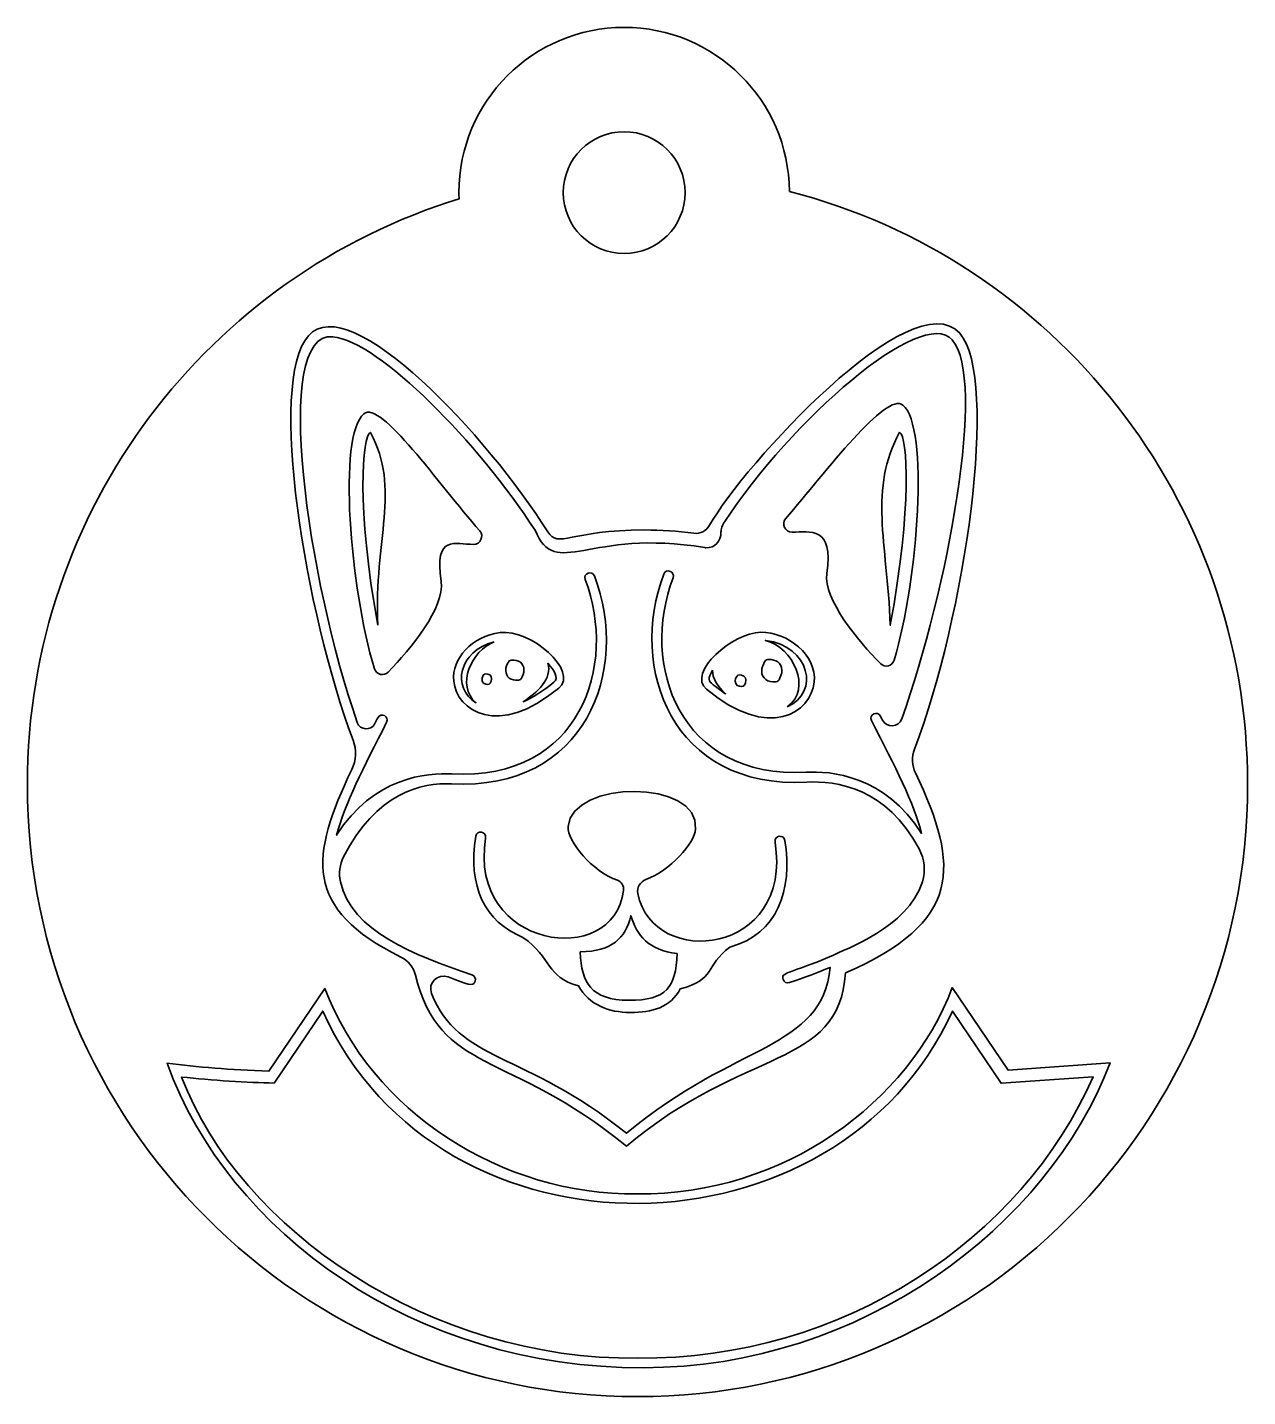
# Model space of a CAD drawing. Header units: inches. Extents: x 14.83 to 18.33, y -8.78 to -4.86.
import ezdxf

# ---------------------------------------------------------------- set-up
doc = ezdxf.new("R2010")
doc.units = ezdxf.units.IN
doc.header["$MEASUREMENT"] = 0
doc.layers.add('_U+0421_U+043B_U+043E_U+0439 1', color=7, linetype='Continuous')

msp = doc.modelspace()

# ---------------------------------------------------------------- linework, layer by layer
at = {"layer": '_U+0421_U+043B_U+043E_U+0439 1', "color": 242, "lineweight": 35, "true_color": 0xc1272d}
for points, knots in [([(17.019, -5.3264), (17.0171, -5.0663), (16.8057, -4.8558), (16.5451, -4.8558), (16.2833, -4.8558), (16.0711, -5.0681), (16.0711, -5.3299), (16.0711, -5.3358), (16.0714, -5.3418), (16.0717, -5.3478), (15.3549, -5.5675), (14.8333, -6.2365), (14.8333, -7.0278), (14.8333, -7.9978), (15.6168, -8.784), (16.5833, -8.784), (17.5499, -8.784), (18.3333, -7.9978), (18.3333, -7.0278), (18.3333, -6.2087), (17.7747, -5.5207), (17.019, -5.3264)], [0, 0, 0, 0, 1, 1, 1, 2, 2, 2, 3, 3, 3, 4, 4, 4, 5, 5, 5, 6, 6, 6, 7, 7, 7, 7]), ([(16.5451, -5.5046), (16.4486, -5.5046), (16.3704, -5.4264), (16.3704, -5.3299), (16.3704, -5.2333), (16.4486, -5.1551), (16.5451, -5.1551), (16.6417, -5.1551), (16.7199, -5.2333), (16.7199, -5.3299), (16.7199, -5.4264), (16.6417, -5.5046), (16.5451, -5.5046)], [0, 0, 0, 0, 1, 1, 1, 2, 2, 2, 3, 3, 3, 4, 4, 4, 4])]:
    msp.add_open_spline(points, degree=3, knots=knots, dxfattribs=at)
at = {"layer": '_U+0421_U+043B_U+043E_U+0439 1', "color": 7, "lineweight": 35, "true_color": 0xffffff}
for points, knots in [([(17.3778, -6.9263), (17.5221, -6.5482), (17.6228, -5.8646), (17.5075, -5.7335), (17.3725, -5.5801), (16.885, -6.1143), (16.7902, -6.2839), (16.7811, -6.3002), (16.7632, -6.3098), (16.7447, -6.3072), (16.6986, -6.301), (16.6513, -6.2977), (16.6032, -6.2977), (16.3899, -6.2977), (16.3566, -6.3516), (16.326, -6.303), (16.1559, -6.0322), (15.7593, -5.6041), (15.6392, -5.7406), (15.5214, -5.8746), (15.6309, -6.5369), (15.7675, -6.9004), (15.7778, -6.928), (15.7766, -6.9586), (15.7638, -6.9851), (15.6445, -7.2333), (15.6241, -7.385), (15.9047, -7.5229), (15.9256, -7.5331), (15.9407, -7.5522), (15.9463, -7.5749), (16.0163, -7.8589), (16.2117, -7.7885), (16.552, -8.0654), (16.8898, -7.779), (17.1602, -7.8454), (17.1801, -7.5686), (17.5131, -7.4231), (17.5095, -7.2644), (17.3806, -6.9948), (17.3703, -6.9733), (17.3693, -6.9486), (17.3778, -6.9263)], [0, 0, 0, 0, 1, 1, 1, 2, 2, 2, 3, 3, 3, 4, 4, 4, 5, 5, 5, 6, 6, 6, 7, 7, 7, 8, 8, 8, 9, 9, 9, 10, 10, 10, 11, 11, 11, 12, 12, 12, 13, 13, 13, 14, 14, 14, 14]), ([(16.6588, -6.4245), (16.5565, -6.6917), (16.6812, -7.0422), (17.069, -7.0211), (17.1519, -7.0165), (17.2989, -7.0369), (17.3912, -7.2129), (17.4063, -7.2418), (17.4104, -7.2756), (17.4006, -7.3068), (17.3592, -7.4396), (17.1751, -7.5002), (17.1454, -7.5177), (17.0179, -7.5725), (16.9935, -7.5655), (17.0011, -7.5875), (17.0036, -7.5949), (17.0116, -7.5989), (17.0192, -7.5964), (17.062, -7.5817), (17.1008, -7.5672), (17.1362, -7.5526), (17.1102, -7.7918), (16.8683, -7.7641), (16.5517, -8.0284), (16.2547, -7.7906), (16.0714, -7.8249), (15.9927, -7.6274), (15.981, -7.598), (16.0103, -7.5687), (16.0398, -7.58), (16.0961, -7.6016), (16.1118, -7.6091), (16.1175, -7.5924), (16.1201, -7.585), (16.1161, -7.5769), (16.1086, -7.5743), (15.9415, -7.5171), (15.7644, -7.4494), (15.731, -7.307), (15.7254, -7.2831), (15.7292, -7.2577), (15.7403, -7.2357), (15.8323, -7.0526), (15.9655, -7.0213), (16.0496, -7.026), (16.4337, -7.0472), (16.5635, -6.7004), (16.4598, -6.4295), (16.4531, -6.4119), (16.4265, -6.422), (16.4332, -6.4397), (16.5277, -6.6867), (16.4183, -7.0178), (16.0512, -6.9975), (15.9826, -6.9938), (15.825, -7.0058), (15.7202, -7.1734), (15.7427, -7.0849), (15.7977, -6.979), (15.8638, -6.8495), (15.8724, -6.8327), (15.847, -6.8197), (15.8384, -6.8365), (15.8384, -6.8366), (15.8299, -6.8532), (15.8299, -6.8532), (15.8189, -6.8748), (15.7874, -6.8727), (15.7794, -6.8498), (15.6392, -6.4488), (15.5314, -5.7259), (15.7093, -5.7433), (15.8436, -5.7563), (16.129, -6.0502), (16.2894, -6.2984), (16.3499, -6.4425), (16.4408, -6.2917), (16.7768, -6.3484), (16.7778, -6.3485), (16.7788, -6.3486), (16.7798, -6.3487), (16.8048, -6.3506), (16.8234, -6.3295), (16.8227, -6.3044), (16.8225, -6.2951), (16.827, -6.2838), (16.8339, -6.2734), (17.0219, -5.9857), (17.3987, -5.6529), (17.4861, -5.7523), (17.5849, -5.8647), (17.4733, -6.4689), (17.3414, -6.8397), (17.3325, -6.8646), (17.2981, -6.8667), (17.2861, -6.8431), (17.2841, -6.8392), (17.2821, -6.8354), (17.2802, -6.8316), (17.2716, -6.8148), (17.2462, -6.8277), (17.2548, -6.8446), (17.3226, -6.9772), (17.3762, -7.0813), (17.3984, -7.1685), (17.2935, -7.0009), (17.1359, -6.9888), (17.0674, -6.9926), (16.7014, -7.0128), (16.5904, -6.6829), (16.6854, -6.4347), (16.6921, -6.4171), (16.6655, -6.4069), (16.6588, -6.4245)], [0, 0, 0, 0, 1, 1, 1, 2, 2, 2, 3, 3, 3, 4, 4, 4, 5, 5, 5, 6, 6, 6, 7, 7, 7, 8, 8, 8, 9, 9, 9, 10, 10, 10, 11, 11, 11, 12, 12, 12, 13, 13, 13, 14, 14, 14, 15, 15, 15, 16, 16, 16, 17, 17, 17, 18, 18, 18, 19, 19, 19, 20, 20, 20, 21, 21, 21, 22, 22, 22, 23, 23, 23, 24, 24, 24, 25, 25, 25, 26, 26, 26, 27, 27, 27, 28, 28, 28, 29, 29, 29, 30, 30, 30, 31, 31, 31, 32, 32, 32, 33, 33, 33, 34, 34, 34, 35, 35, 35, 36, 36, 36, 37, 37, 37, 38, 38, 38, 38]), ([(16.1308, -6.3003), (16.013, -6.1652), (15.8456, -5.9243), (15.7984, -5.9642), (15.7233, -6.0277), (15.7583, -6.4637), (15.8288, -6.6958), (15.8341, -6.7132), (15.8559, -6.7183), (15.8685, -6.7052), (15.9313, -6.6399), (16.0315, -6.5196), (16.0202, -6.4458), (15.9991, -6.3086), (16.061, -6.3392), (16.1127, -6.3391), (16.1331, -6.339), (16.1442, -6.3156), (16.1308, -6.3003)], [0, 0, 0, 0, 1, 1, 1, 2, 2, 2, 3, 3, 3, 4, 4, 4, 5, 5, 5, 6, 6, 6, 6]), ([(17.2802, -6.6808), (17.2929, -6.6938), (17.3146, -6.6885), (17.3198, -6.6711), (17.3886, -6.4385), (17.4202, -6.0022), (17.3448, -5.9393), (17.2972, -5.8997), (17.125, -6.1293), (17.0082, -6.2653), (16.995, -6.2807), (17.0063, -6.3041), (17.0266, -6.304), (17.0784, -6.3038), (17.1466, -6.2852), (17.1266, -6.4226), (17.1158, -6.4964), (17.2169, -6.616), (17.2802, -6.6808)], [0, 0, 0, 0, 1, 1, 1, 2, 2, 2, 3, 3, 3, 4, 4, 4, 5, 5, 5, 6, 6, 6, 6]), ([(15.8386, -6.5705), (15.7762, -6.2328), (15.7945, -6.0293), (15.8171, -6.0177), (15.9061, -6.1822), (15.8261, -6.3237), (15.8386, -6.5705)], [0, 0, 0, 0, 1, 1, 1, 2, 2, 2, 2]), ([(17.3352, -6.0173), (17.3578, -6.0289), (17.3709, -6.2333), (17.3085, -6.571), (17.2987, -6.3277), (17.2461, -6.1818), (17.3352, -6.0173)], [0, 0, 0, 0, 1, 1, 1, 2, 2, 2, 2]), ([(16.189, -6.5923), (16.1093, -6.6033), (16.0498, -6.6656), (16.0563, -6.7311), (16.0648, -6.8163), (16.1826, -6.8959), (16.3578, -6.7514), (16.416, -6.7034), (16.2768, -6.5802), (16.189, -6.5923)], [0, 0, 0, 0, 1, 1, 1, 2, 2, 2, 3, 3, 3, 3]), ([(16.9368, -6.5911), (16.8574, -6.5911), (16.7236, -6.7072), (16.7813, -6.7548), (16.9608, -6.903), (17.0815, -6.8217), (17.0902, -6.7343), (17.0981, -6.6555), (17.0145, -6.5911), (16.9368, -6.5911)], [0, 0, 0, 0, 1, 1, 1, 2, 2, 2, 3, 3, 3, 3]), ([(16.1725, -6.6185), (16.1071, -6.6442), (16.062, -6.7433), (16.12, -6.7936), (16.0486, -6.7496), (16.0707, -6.6459), (16.1725, -6.6185)], [0, 0, 0, 0, 1, 1, 1, 2, 2, 2, 2]), ([(17.0129, -6.8052), (17.0856, -6.7528), (17.0294, -6.6344), (16.9504, -6.6144), (17.0772, -6.631), (17.1075, -6.7641), (17.0129, -6.8052)], [0, 0, 0, 0, 1, 1, 1, 2, 2, 2, 2]), ([(16.2273, -6.7274), (16.2093, -6.7246), (16.2007, -6.7067), (16.208, -6.6875), (16.2154, -6.6683), (16.2177, -6.6697), (16.2357, -6.6725), (16.2537, -6.6753), (16.2624, -6.6932), (16.255, -6.7123), (16.2477, -6.7315), (16.2454, -6.7302), (16.2273, -6.7274)], [0, 0, 0, 0, 1, 1, 1, 2, 2, 2, 3, 3, 3, 4, 4, 4, 4]), ([(16.9948, -6.7151), (16.9867, -6.7365), (16.9841, -6.7351), (16.964, -6.732), (16.944, -6.7289), (16.9343, -6.709), (16.9424, -6.6876), (16.9506, -6.6663), (16.9532, -6.6677), (16.9732, -6.6708), (16.9933, -6.6739), (17.0029, -6.6937), (16.9948, -6.7151)], [0, 0, 0, 0, 1, 1, 1, 2, 2, 2, 3, 3, 3, 4, 4, 4, 4]), ([(16.1383, -6.7201), (16.1419, -6.7105), (16.1448, -6.7099), (16.1538, -6.7114), (16.1628, -6.7128), (16.1671, -6.7217), (16.1634, -6.7313), (16.1597, -6.7409), (16.1569, -6.7414), (16.1479, -6.74), (16.1389, -6.7386), (16.1346, -6.7296), (16.1383, -6.7201)], [0, 0, 0, 0, 1, 1, 1, 2, 2, 2, 3, 3, 3, 4, 4, 4, 4]), ([(16.3436, -6.7342), (16.3118, -6.7604), (16.2824, -6.7787), (16.2555, -6.7906), (16.2935, -6.7656), (16.3405, -6.7233), (16.3262, -6.6801), (16.346, -6.7012), (16.3577, -6.7226), (16.3436, -6.7342)], [0, 0, 0, 0, 1, 1, 1, 2, 2, 2, 3, 3, 3, 3]), ([(16.7987, -6.6998), (16.7977, -6.7234), (16.8121, -6.746), (16.8361, -6.7678), (16.823, -6.7592), (16.8094, -6.7492), (16.7954, -6.7376), (16.7849, -6.729), (16.7884, -6.7151), (16.7987, -6.6998)], [0, 0, 0, 0, 1, 1, 1, 2, 2, 2, 3, 3, 3, 3]), ([(16.8649, -6.724), (16.8689, -6.7134), (16.8721, -6.7128), (16.8821, -6.7143), (16.8921, -6.7159), (16.897, -6.7258), (16.8929, -6.7365), (16.8888, -6.7472), (16.8857, -6.7477), (16.8757, -6.7462), (16.8656, -6.7447), (16.8608, -6.7347), (16.8649, -6.724)], [0, 0, 0, 0, 1, 1, 1, 2, 2, 2, 3, 3, 3, 4, 4, 4, 4]), ([(16.3846, -7.148), (16.3811, -7.1918), (16.4546, -7.2778), (16.5256, -7.3027), (16.5376, -7.3069), (16.5448, -7.3191), (16.5433, -7.3316), (16.5171, -7.5591), (16.0954, -7.5006), (16.1476, -7.1812), (16.1509, -7.1626), (16.1225, -7.158), (16.1195, -7.1766), (16.096, -7.3195), (16.1451, -7.422), (16.2549, -7.4665), (16.3398, -7.5272), (16.3201, -7.5798), (16.4142, -7.6055), (16.4446, -7.6604), (16.5006, -7.682), (16.5628, -7.682), (16.6245, -7.682), (16.6785, -7.6682), (16.7061, -7.6139), (16.8085, -7.5885), (16.7761, -7.548), (16.8485, -7.4942), (16.9854, -7.4567), (17.0292, -7.3303), (17.0059, -7.1883), (17.0029, -7.1697), (16.9748, -7.1742), (16.9778, -7.1929), (17.0307, -7.518), (16.6279, -7.5598), (16.5841, -7.3411), (16.5806, -7.3237), (16.591, -7.307), (16.6076, -7.3006), (16.6767, -7.2743), (16.7467, -7.1974), (16.7501, -7.1551), (16.7616, -7.0129), (16.3951, -7.0141), (16.3846, -7.148)], [0, 0, 0, 0, 1, 1, 1, 2, 2, 2, 3, 3, 3, 4, 4, 4, 5, 5, 5, 6, 6, 6, 7, 7, 7, 8, 8, 8, 9, 9, 9, 10, 10, 10, 11, 11, 11, 12, 12, 12, 13, 13, 13, 14, 14, 14, 15, 15, 15, 15]), ([(16.697, -7.5127), (16.6958, -7.5629), (16.6863, -7.5959), (16.6673, -7.6159), (16.6467, -7.6376), (16.612, -7.6477), (16.5581, -7.6469), (16.5049, -7.6465), (16.4701, -7.6347), (16.4484, -7.6098), (16.4295, -7.588), (16.4202, -7.5554), (16.4191, -7.5081), (16.5108, -7.5066), (16.5482, -7.4692), (16.5642, -7.4045), (16.5817, -7.4605), (16.6141, -7.503), (16.697, -7.5127)], [0, 0, 0, 0, 1, 1, 1, 2, 2, 2, 3, 3, 3, 4, 4, 4, 5, 5, 5, 6, 6, 6, 6]), ([(17.4863, -7.6103), (17.3621, -7.9393), (17.0037, -8.2068), (16.5826, -8.2022), (16.193, -8.2072), (15.8197, -7.9656), (15.6866, -7.6128), (15.6866, -7.6128), (15.5263, -7.85), (15.5263, -7.85), (15.4138, -7.8467), (15.3212, -7.8385), (15.2341, -7.8278), (15.4111, -8.3141), (15.9423, -8.703), (16.5995, -8.7012), (17.2255, -8.7012), (17.7625, -8.2947), (17.9387, -7.8264), (17.9387, -7.8264), (17.6464, -7.847), (17.6464, -7.847), (17.6464, -7.847), (17.4863, -7.6103), (17.4863, -7.6103)], [0, 0, 0, 0, 1, 1, 1, 2, 2, 2, 3, 3, 3, 4, 4, 4, 5, 5, 5, 6, 6, 6, 7, 7, 7, 8, 8, 8, 8]), ([(16.584, -8.6734), (15.9924, -8.6813), (15.4424, -8.306), (15.2757, -7.8672), (15.3607, -7.8767), (15.4672, -7.8831), (15.5408, -7.8845), (15.5408, -7.8845), (15.6803, -7.6782), (15.6803, -7.6782), (16.0194, -8.4274), (17.1595, -8.3995), (17.4864, -7.6782), (17.4864, -7.6782), (17.6262, -7.8849), (17.6262, -7.8849), (17.6262, -7.8849), (17.8903, -7.8662), (17.8903, -7.8662), (17.6866, -8.3314), (17.1725, -8.6793), (16.584, -8.6734)], [0, 0, 0, 0, 1, 1, 1, 2, 2, 2, 3, 3, 3, 4, 4, 4, 5, 5, 5, 6, 6, 6, 7, 7, 7, 7])]:
    msp.add_open_spline(points, degree=3, knots=knots, dxfattribs=at)

doc.saveas('drawing.dxf')
